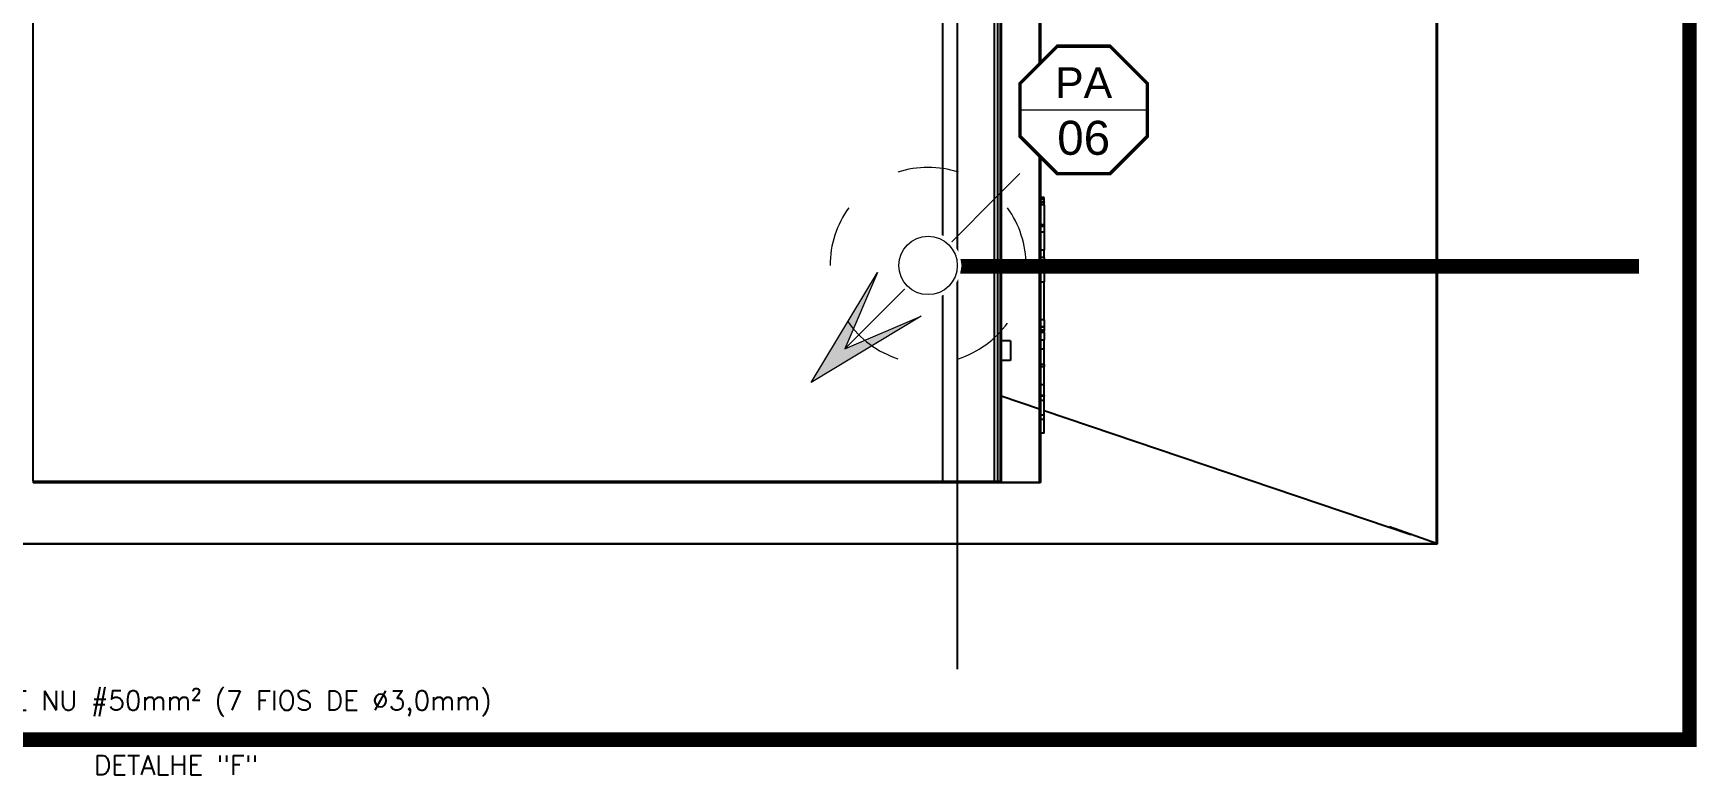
# Model space of a CAD drawing. Header units: millimetres. Extents: x -107267 to 109426, y -98906 to 83910.
# Drawn here: x 63791 to 72382, y -21602 to -17773 of the extents above; entities that cross this region are included whole.
import ezdxf
from ezdxf.enums import TextEntityAlignment as Align

# ---------------------------------------------------------------- set-up
doc = ezdxf.new("R2010")
doc.units = ezdxf.units.MM
doc.linetypes.add('ACAD_ISO12W100', pattern=[21, 12, -3, 0, -3, 0, -3])
for name, color, linetype, lineweight in [('00_m3g_spda.capt_novo', 5, 'Continuous', 9), ('00_m3g_spda_ater_cabo50', 1, 'Continuous', 9), ('0_tag_texto_preto', 7, 'Continuous', 9)]:
    doc.layers.add(name, color=color, linetype=linetype, lineweight=lineweight)
for name, color, linetype in [('Top (Plan) View-Equipamento especial', 254, 'Continuous'), ('Top (Plan) View-Mobiliário', 255, 'Continuous'), ('Top (Plan) View-Paredes', 254, 'Continuous'), ('Top (Plan) View-Quadro estrutural', 255, 'Continuous'), ('Top (Plan) View-Telhados', 254, 'Continuous')]:
    doc.layers.add(name, color=color, linetype=linetype)
doc.styles.add('ARIAL', font='arial.ttf')
doc.styles.add('ROMANS', font='romans.shx')

# ---------------------------------------------------------------- blocks, each defined once
blk = doc.blocks.new('*U278')
at = {"lineweight": 9}
h = blk.add_hatch(color=256, dxfattribs=at)
h.dxf.hatch_style = 1
h.paths.add_polyline_path([(-4.834, -4.833), (-2.095, -0.287), (-3.443, -3.444), (-0.284, -2.101)])
for p, q in [((0, 0), (3.796, 3.792)), ((-3.443, -3.444), (-0.854, -0.856))]:
    blk.add_line(p, q, dxfattribs=at)
blk.add_lwpolyline([(-4.834, -4.833), (-2.095, -0.287), (-3.443, -3.444), (-0.284, -2.101)], close=True, dxfattribs=at)
for start, end in [(72, 108), (144, 180), (0, 36), (214.95342, 252), (288, 324)]:
    blk.add_arc((0, 0), 4.051, start, end, dxfattribs=at)
at = {"layer": '00_m3g_spda_ater_cabo50', "linetype": 'ACAD_ISO12W100', "ltscale": 75, "const_width": 0.375}
blk.add_lwpolyline([(0, 0), (-0.597, 0)], dxfattribs=at)
blk.add_attdef('METROS', text='', height=1.7).set_placement((-4.913, 3.845), align=Align.BOTTOM_LEFT)
at = {"color": 255, "lineweight": 0}
blk.add_wipeout([(0.24, -1.362), (0.692, -1.198), (1.059, -0.889), (1.3, -0.473), (1.383, 0), (1.3, 0.473), (1.059, 0.889), (0.692, 1.198), (0.24, 1.362), (-0.24, 1.362), (-0.692, 1.198), (-1.059, 0.889), (-1.3, 0.473), (-1.383, 0), (-1.3, -0.473), (-1.059, -0.889), (-0.692, -1.198), (-0.24, -1.362)], dxfattribs=at)
at = {"lineweight": 9}
blk.add_circle((0, 0), 1.208, dxfattribs=at)
blk = doc.blocks.new('*U237')
at = {"layer": 'Top (Plan) View-Paredes', "color": 0, "linetype": 'ByBlock', "lineweight": -2}
for p, q in [((170043.8, 140791), (170043.8, 147262.7)), ((170047.8, 147262.7), (170047.8, 140791)), ((170047.8, 140791), (170043.8, 140791))]:
    blk.add_line(p, q, dxfattribs=at)
blk = doc.blocks.new('*U238')
at = {"layer": 'Top (Plan) View-Paredes', "color": 0, "linetype": 'ByBlock', "lineweight": -2}
for p, q in [((158194.8, 140795), (158194.8, 140791)), ((170043.8, 140791), (158194.8, 140791)), ((158198.8, 140795), (170043.8, 140795))]:
    blk.add_line(p, q, dxfattribs=at)
blk = doc.blocks.new('*U245')
at = {"layer": 'Top (Plan) View-Paredes', "color": 0, "linetype": 'ByBlock', "lineweight": -2}
for p, q in [((162796.3, 141111), (162796.3, 141107)), ((162796.3, 141111), (167997.8, 141111)), ((167997.8, 141107), (162796.3, 141107)), ((167997.8, 141107), (167997.8, 141111))]:
    blk.add_line(p, q, dxfattribs=at)
blk = doc.blocks.new('*U248')
at = {"layer": 'Top (Plan) View-Paredes', "color": 0, "linetype": 'ByBlock', "lineweight": -2}
for p, q in [((167993.8, 141111), (167993.8, 164736.7)), ((167997.8, 164736.7), (167997.8, 141111)), ((167993.8, 141111), (167997.8, 141111))]:
    blk.add_line(p, q, dxfattribs=at)
blk = doc.blocks.new('*U250')
at = {"layer": 'Top (Plan) View-Telhados', "color": 0, "linetype": 'ByBlock', "lineweight": -2}
for p, q in [((162796.3, 141115), (162796.3, 164736.7)), ((167493.8, 141115), (167493.8, 164736.7)), ((167493.8, 141115), (162796.3, 141115))]:
    blk.add_line(p, q, dxfattribs=at)
blk = doc.blocks.new('*U252')
at = {"layer": 'Top (Plan) View-Equipamento especial', "color": 0, "linetype": 'ByBlock', "lineweight": -2}
for p, q in [((167758.3, 164736.7), (167758.3, 141115)), ((167776.6, 164736.7), (167776.6, 141115)), ((167790.2, 164736.7), (167790.2, 141115)), ((167795.3, 164736.7), (167795.3, 141115)), ((167758.3, 141115), (167493.8, 141115)), ((167776.6, 141115), (167758.3, 141115)), ((167790.2, 141115), (167776.6, 141115)), ((167795.3, 141115), (167790.2, 141115))]:
    blk.add_line(p, q, dxfattribs=at)
blk = doc.blocks.new('*U266')
at = {"layer": 'Top (Plan) View-Quadro estrutural', "color": 0, "linetype": 'ByBlock', "lineweight": -2}
for p, q in [((167843.2, 141840.5), (167795.3, 141840.5)), ((167843.2, 141840.5), (167843.2, 141739.5)), ((167843.2, 141739.5), (167795.3, 141739.5))]:
    blk.add_line(p, q, dxfattribs=at)
blk = doc.blocks.new('*U268')
at = {"layer": 'Top (Plan) View-Mobiliário', "color": 0, "linetype": 'ByBlock', "lineweight": -2}
for p, q in [((167997.9, 142581), (167997.9, 142581)), ((168017.9, 142581), (167997.9, 142581)), ((167997.9, 142581), (167997.9, 142572.4)), ((167997.9, 142581), (168017.9, 142581)), ((167997.9, 142572.4), (168017.9, 142572.4)), ((167997.9, 142572.4), (167997.9, 142556.3)), ((167997.9, 142556.3), (167997.9, 142556.3)), ((168017.9, 142556.3), (167997.9, 142556.3)), ((167997.9, 142556.3), (168017.9, 142556.3)), ((168017.9, 142555.6), (167997.9, 142555.6)), ((167997.9, 142555.6), (167997.9, 142543.1)), ((168017.9, 142543.1), (167997.9, 142543.1)), ((167997.9, 142440.3), (167997.9, 142543.1)), ((168017.9, 142581), (168017.9, 142581)), ((168017.9, 142572.4), (168017.9, 142581)), ((168017.9, 142556.3), (168017.9, 142572.4)), ((168017.9, 142556.3), (168017.9, 142556.3)), ((168017.9, 142543.1), (168017.9, 142555.6)), ((168017.9, 142543.1), (168017.9, 142440.3)), ((168017.9, 142440.3), (167997.9, 142440.3)), ((167997.9, 142430.8), (167997.9, 142440.3)), ((168017.9, 142430.8), (167997.9, 142430.8)), ((167997.9, 142404.4), (167997.9, 142430.8)), ((167997.9, 142404.4), (168017.9, 142404.4)), ((167997.9, 142308.4), (167997.9, 142404.4)), ((168017.9, 142440.3), (168017.9, 142430.8)), ((168017.9, 142430.8), (168017.9, 142404.4)), ((168017.9, 142404.4), (168017.9, 142308.4)), ((167997.9, 142308.4), (167997.9, 142270.5)), ((168017.9, 142308.4), (167997.9, 142308.4)), ((168017.9, 142270.5), (168017.9, 142308.4)), ((168017.9, 142270.5), (167997.9, 142270.5)), ((167997.9, 142145.8), (167997.9, 142270.5)), ((168017.9, 142270.5), (168017.9, 142145.8)), ((167997.9, 142145.8), (168017.9, 142145.8)), ((167997.9, 142145.8), (167997.9, 141948.4)), ((168017.9, 141948.4), (168017.9, 142145.8)), ((168017.9, 141948.4), (167997.9, 141948.4)), ((167997.9, 141913.3), (167997.9, 141948.4)), ((168017.9, 141948.4), (168017.9, 141913.3)), ((168017.9, 141913.3), (167997.9, 141913.3)), ((167997.9, 141913.3), (167997.9, 141912.5)), ((167997.9, 141896.7), (167997.9, 141912.5)), ((167997.9, 141912.5), (168017.9, 141912.5)), ((167997.9, 141896.7), (167997.9, 141896)), ((167997.9, 141896.7), (168017.9, 141896.7)), ((168017.9, 141896), (167997.9, 141896)), ((167997.9, 141890.4), (167997.9, 141896)), ((167997.9, 141890.4), (167997.9, 141884.6)), ((167997.9, 141890.4), (168017.9, 141890.4)), ((168017.9, 141884.6), (167997.9, 141884.6)), ((167997.9, 141846.8), (167997.9, 141884.6)), ((167997.9, 141846.8), (168017.9, 141846.8)), ((167997.9, 141846.8), (167997.9, 141797.1)), ((168017.9, 141912.5), (168017.9, 141913.3)), ((168017.9, 141912.5), (168017.9, 141896.7)), ((168017.9, 141896), (168017.9, 141896.7)), ((168017.9, 141896), (168017.9, 141890.4)), ((168017.9, 141884.6), (168017.9, 141890.4)), ((168017.9, 141884.6), (168017.9, 141846.8)), ((168017.9, 141797.1), (168017.9, 141846.8)), ((168017.9, 141797.1), (167997.9, 141797.1)), ((167997.9, 141797.1), (167997.9, 141719)), ((168017.9, 141719), (168017.9, 141797.1)), ((168017.9, 141719), (167997.9, 141719)), ((167997.9, 141708.7), (167997.9, 141719)), ((167997.9, 141708.7), (167997.9, 141613.4)), ((167997.9, 141708.7), (168017.9, 141708.7)), ((168017.9, 141719), (168017.9, 141708.7)), ((168017.9, 141613.4), (168017.9, 141708.7)), ((168017.9, 141613.4), (167997.9, 141613.4)), ((167997.9, 141613.4), (167997.9, 141558.8)), ((168017.9, 141558.8), (168017.9, 141613.4)), ((168017.9, 141558.8), (167997.9, 141558.8)), ((167997.9, 141555.4), (167997.9, 141558.8)), ((168017.9, 141555.4), (167997.9, 141555.4)), ((167997.9, 141555.4), (167997.9, 141531.8)), ((168017.9, 141531.8), (167997.9, 141531.8)), ((167997.9, 141531.8), (167997.9, 141456.2)), ((168017.9, 141558.8), (168017.9, 141555.4)), ((168017.9, 141531.8), (168017.9, 141555.4)), ((168017.9, 141456.2), (168017.9, 141531.8)), ((168017.9, 141456.2), (167997.9, 141456.2)), ((167997.9, 141456.2), (167997.9, 141434.6)), ((168017.9, 141434.6), (167997.9, 141434.6)), ((167997.9, 141434.6), (167997.9, 141366)), ((168017.9, 141434.6), (168017.9, 141456.2)), ((168017.9, 141366), (168017.9, 141434.6)), ((167997.9, 141366), (167997.9, 141364.4)), ((167997.9, 141366), (168017.9, 141366)), ((168017.9, 141364.4), (167997.9, 141364.4)), ((168017.9, 141364.4), (168017.9, 141366))]:
    blk.add_line(p, q, dxfattribs=at)
for points in [[(167997.9, 142555.6), (167997.9, 142555.8), (167997.9, 142556.1), (167997.9, 142556.2), (167997.9, 142556.3)], [(168017.9, 142556.3), (168017.9, 142556.2), (168017.9, 142556.1), (168017.9, 142555.8), (168017.9, 142555.6)]]:
    blk.add_open_spline(points, degree=3, dxfattribs=at)
blk = doc.blocks.new('*U272')
at = {"layer": 'Top (Plan) View-Telhados', "color": 0, "linetype": 'ByBlock', "lineweight": -2}
for p, q in [((158228.8, 141115), (158228.8, 141111)), ((158228.8, 141107), (158228.8, 140795)), ((170043.8, 140795), (169800.2, 140879.6))]:
    blk.add_line(p, q, dxfattribs=at)
blk = doc.blocks.new('*U273')
at = {"layer": 'Top (Plan) View-Telhados', "color": 0, "linetype": 'ByBlock', "lineweight": -2}
for p, q in [((167795.3, 141556.9), (167993.8, 141489.6)), ((167997.8, 141488.3), (167997.9, 141488.2)), ((168017.9, 141481.5), (169911, 140840))]:
    blk.add_line(p, q, dxfattribs=at)
blk = doc.blocks.new('M3G_P_PONTOS DESC')
blk.add_wipeout([(-1.552, 3.747), (-3.747, 1.552), (-3.747, -1.552), (-1.552, -3.747), (1.552, -3.747), (3.747, -1.552), (3.747, 1.552), (1.552, 3.747)])
blk.add_wipeout([(-3.747, 1.552), (-3.747, -1.552), (-1.552, -3.747), (1.552, -3.747), (3.747, -1.552), (3.747, 1.552), (1.552, 3.747), (-1.552, 3.747)])
blk.add_line((-3.747, 0), (3.747, 0))
at = {"const_width": 0.2}
blk.add_lwpolyline([(3.747, 1.552), (1.552, 3.747), (-1.552, 3.747), (-3.747, 1.552), (-3.747, -1.552), (-1.552, -3.747), (1.552, -3.747), (3.747, -1.552)], close=True, dxfattribs=at)
at = {"style": 'ARIAL'}
for tag, height, p in [('PREDIO', 2.3, (0, 0.704)), ('PONTO', 2, (0, -2.639))]:
    blk.add_attdef(tag, text='', height=height, dxfattribs=at).set_placement(p, align=Align.CENTER)

msp = doc.modelspace()

# ---------------------------------------------------------------- linework, layer by layer
msp.add_lwpolyline([(68563.2, 2740.4), (68563.2, -21057.2)])
at = {"layer": '00_m3g_spda_ater_cabo50', "linetype": 'ACAD_ISO12W100', "lineweight": -2, "const_width": 75}
msp.add_lwpolyline([(57001.1, -21420.6), (72344.8, -21420.6), (72344.8, 6282.9), (57001.1, 6282.9)], close=True, dxfattribs=at)
msp.add_lwpolyline([(68438.8, -18976.3), (72084.2, -18976.3)], dxfattribs=at)

# ---------------------------------------------------------------- block references
at = {"layer": 'Top (Plan) View-Equipamento especial'}
msp.add_blockref('*U252', (-99005.4, -161202), dxfattribs=at)
at = {"layer": 'Top (Plan) View-Mobiliário'}
msp.add_blockref('*U268', (-99005.4, -161202), dxfattribs=at)
at = {"layer": 'Top (Plan) View-Paredes'}
for name in ['*U237', '*U248', '*U245', '*U238']:
    msp.add_blockref(name, (-99005.4, -161202), dxfattribs=at)
at = {"layer": 'Top (Plan) View-Quadro estrutural'}
msp.add_blockref('*U266', (-99005.4, -161202), dxfattribs=at)
at = {"layer": 'Top (Plan) View-Telhados'}
for name in ['*U273', '*U250', '*U272']:
    msp.add_blockref(name, (-99005.4, -161202), dxfattribs=at)

# ---------------------------------------------------------------- texts
at = {"layer": '0_tag_texto_preto', "color": 1, "insert": (64527.6, -21168.5), "char_height": 100, "width": 4022.282, "attachment_point": 2, "style": 'ROMANS'}
msp.add_mtext('\\pxqc;CABO COBRE NU #50mm² (7 FIOS DE Ø3,0mm)\\P{\\C256;\\PDETALHE "F"}', dxfattribs=at)

# ---------------------------------------------------------------- next in the draw order: block references
at = {"layer": '00_m3g_spda.capt_novo', "xscale": 125, "yscale": 125, "zscale": 125}
msp.add_blockref('*U278', (68412.4, -18971.8), dxfattribs=at)

# ---------------------------------------------------------------- next in the draw order: block references
at = {"layer": '00_m3g_spda.capt_novo'}
ref = msp.add_blockref('M3G_P_PONTOS DESC', (69216, -18168.7), dxfattribs=dict(at, xscale=87.84732026491085, yscale=87.84732026491085, zscale=87.84732026491085))
ref.add_attrib('PONTO', '06', dxfattribs={"layer": '0', "height": 175.69, "style": 'ARIAL'}).set_placement((69216, -18400.6), align=Align.CENTER)
ref.add_attrib('PREDIO', 'PA', dxfattribs={"layer": '0', "height": 158.13, "style": 'ARIAL'}).set_placement((69216, -18106.9), align=Align.CENTER)

doc.saveas('drawing.dxf')
